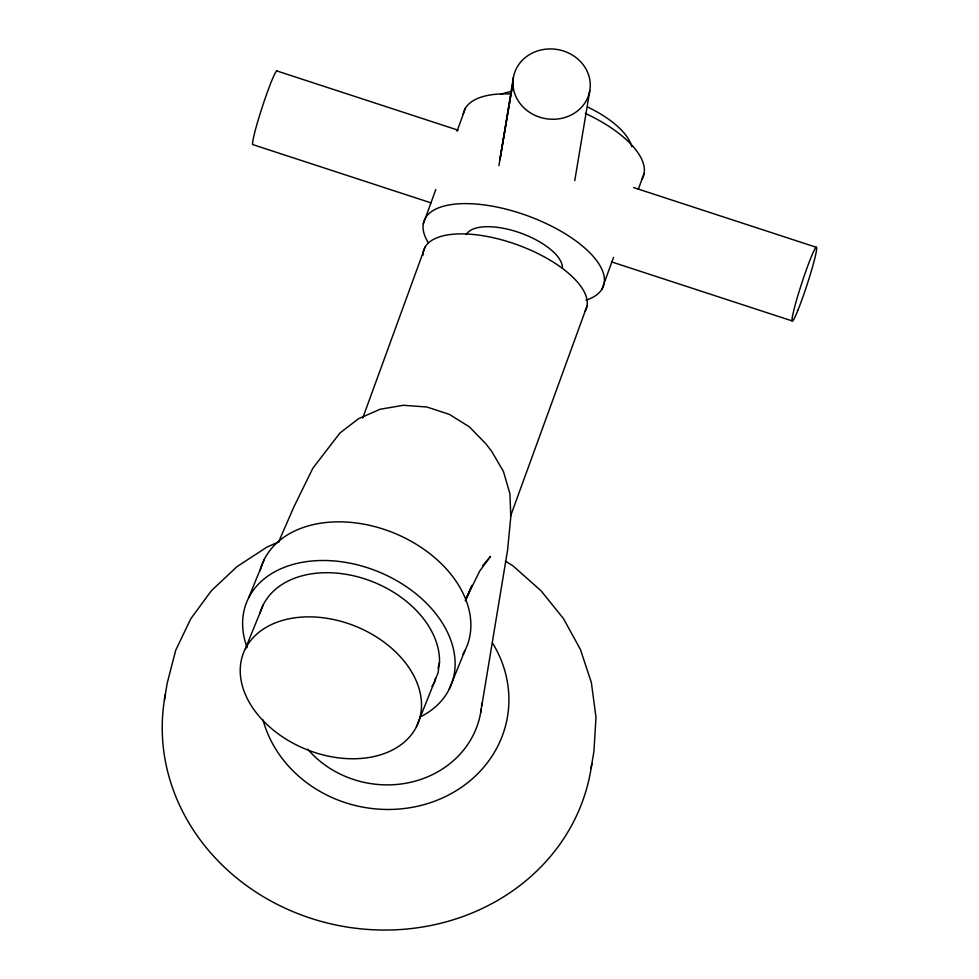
<?xml version="1.0" encoding="UTF-8"?>
<svg xmlns="http://www.w3.org/2000/svg" width="979" height="979" viewBox="0 0 979 979"><rect width="100%" height="100%" fill="white"/><g stroke="black" fill="none" stroke-linecap="round" stroke-linejoin="round"><path stroke-width="1.47" d="M260.059 613.05A94.082 66.315 22.2 0 1 358.987 577.157A94.082 66.315 22.2 0 1 439.498 662.33L438.078 672.806L416.454 726.712A94.082 66.315 22.2 0 1 262.188 719.712A94.082 66.315 22.2 0 1 314.002 616.978A94.082 66.315 22.2 0 1 416.454 726.712M499.902 159.65L513.412 77.39M164.386 700.12L167.176 683.305L175.706 650.301L190.795 618.752L211.305 590.802L236.955 566.67L266.973 547.09L279.199 541.668M480.616 712.92L507.55 550.308L510.793 516.924L509.924 493.697L503.402 471.376L491.617 451.246L485.865 443.805L469.357 426.856L449.3 414.35L426.856 407.007L403.348 405.282L380.133 409.246L358.571 418.682L339.921 433.036L312.876 468.182L293.871 506.951L278.415 542.427M591.157 768.05L593.947 751.236L595.991 717.203L591.353 682.522L580.461 649.566L563.488 618.642L540.971 590.704L512.91 565.801L505.421 561.138M574.759 180.662L589.786 90.79A38.768 35.06 9.4 0 0 537.814 50.847A38.768 35.06 9.4 0 0 527.192 110.639A38.768 35.06 9.4 0 0 589.786 90.79M498.911 165.647L512.923 82.872L500 159.553M435.533 678.227L434.443 682.559L431.984 686.328M438.054 668.106L439.498 662.33M423.283 223.934L435.814 189.498M457.022 131.259L465.404 108.228M362.719 418.106L425.143 246.916M510.512 516.214L587.082 305.852M602.036 288.989L613.527 257.404M638.357 189.192L644.145 173.283M248.568 598.034L264.306 559.388M245.313 648.881L263.302 604.728M449.177 689.265L464.927 650.631M465.551 600.776L471.976 585.381L465.759 599.111M465.245 600.555L479.759 570.953L490.516 556.439L482.757 565.568M276.849 70.941L458.111 130.195M633.584 187.552L816.302 247.283M431.066 202.886L252.961 144.659A38.768 2.753 -71.9 0 1 262.8 105.365A38.768 2.753 -71.9 0 1 277.179 71.332M611.398 261.834L792.403 321.002M591.793 763.669A216.065 195.384 9.4 0 1 346.517 926.954A216.065 195.384 9.4 0 1 165.402 694.295M492.461 642.922A125.128 113.148 9.4 0 1 430.601 802.621A125.128 113.148 9.4 0 1 262.984 719.883M500.991 94.388A75.114 31.622 20 0 1 511.466 91.561M587.877 107.127A75.114 31.622 20 0 1 631.749 146.691M481.24 708.796A98.01 88.624 9.4 0 1 411.168 782.16A98.01 88.624 9.4 0 1 307.651 749.131M481.741 703.24A98.01 88.624 9.4 0 1 481.533 706.03M463.238 114.151A95.404 40.163 20 0 1 511.405 93.972M585.332 113.38A95.404 40.163 20 0 1 641.991 179.206M428.398 242.841A95.404 40.163 20 0 1 527.473 215.759A95.404 40.163 20 0 1 585.968 300.186M466.298 234.434A51.251 21.575 20 0 1 519.861 232.769A51.251 21.575 20 0 1 562.448 268.234M422.977 255.225A86.433 36.394 20 0 1 514.379 243.747A86.433 36.394 20 0 1 585.124 311.224M247.112 647.609A110.284 77.733 22.2 0 1 303.747 562.056A110.284 77.733 22.2 0 1 437.442 615.84A110.284 77.733 22.2 0 1 419.893 717.105M260.059 570.83A110.284 77.733 22.2 0 1 394.378 533.188A110.284 77.733 22.2 0 1 462.957 654.205M798.056 309.89L796.478 313.696A38.768 2.753 -71.9 0 1 799.476 290.359A38.768 2.753 -71.9 0 1 816.657 248.947A38.768 2.753 -71.9 0 1 798.056 309.89"/></g></svg>
